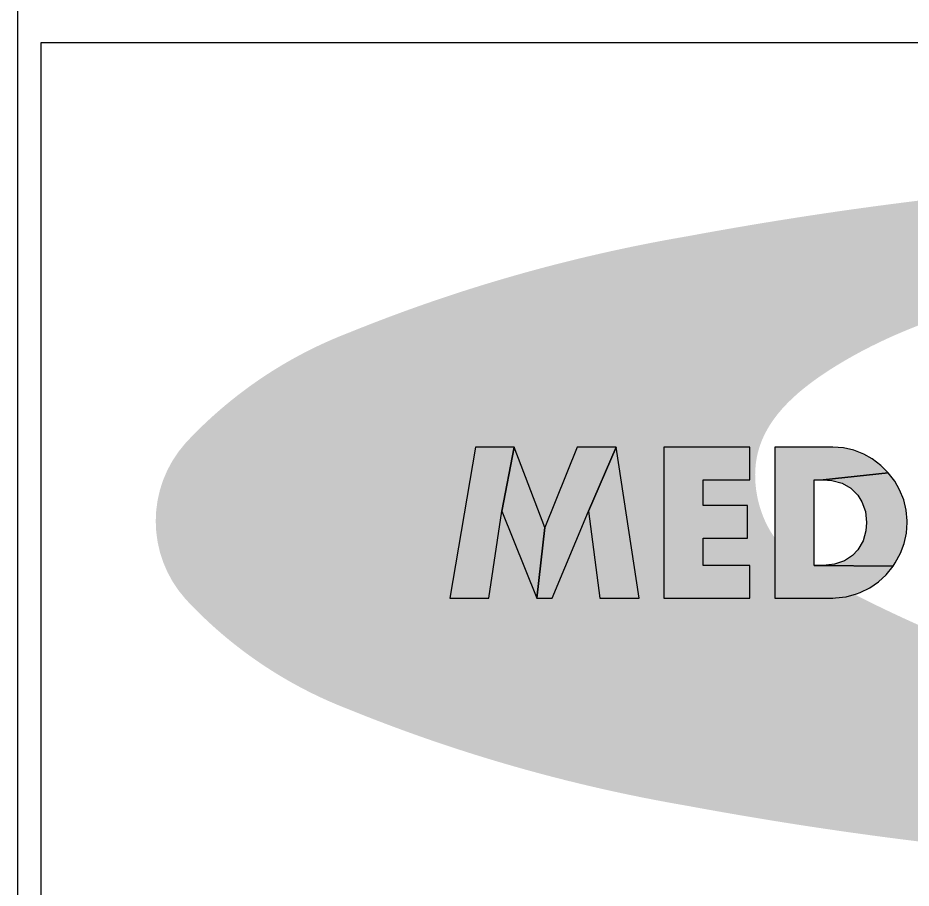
# Model space of a CAD drawing. Header units: millimetres. Extents: x 176729 to 176830, y 575987 to 576058.
# Drawn here: x 176729.23 to 176737.91, y 575993.31 to 576001.77 of the extents above; entities that cross this region are included whole.
import ezdxf

# ---------------------------------------------------------------- set-up
doc = ezdxf.new("R2010")
doc.units = ezdxf.units.MM
doc.layers.add('LG', color=7, linetype='Continuous')
doc.layers.add('TR_TABLES', color=250, linetype='Continuous')

# ---------------------------------------------------------------- blocks, each defined once
blk = doc.blocks.new('LG')
at = {"layer": 'LG'}
h = blk.add_hatch(color=1, dxfattribs=at)
h.set_gradient(color1=(255, 0, 0), one_color=1, tint=1, name='CYLINDER')
edge = h.paths.add_edge_path()
edge.add_spline(control_points=[(98.674, 39.355), (89.915, 39.272), (73.398, 39.114), (53.753, 35.121), (41.585, 31.401), (35.786, 26.697), (36.865, 21.239), (41.708, 18.509), (51.463, 14.085), (66.084, 10.718), (92.007, 8.593), (111.147, 8.968), (124.977, 9.239)], knot_values=[0, 0, 0, 0, 26.803596, 50.544627, 60.524082, 66.527997, 70.798367, 75.065174, 82.815075, 103.990558, 120.220363, 162.498297, 162.498297, 162.498297, 162.498297], degree=3, periodic=0)
edge.add_arc((71.729, 347.18), 342.11, 267.67339, 278.95427, ccw=False)
edge.add_arc((67.655, 194.553), 189.456, 259.47322, 267.03067, ccw=False)
edge.add_arc((46.661, 87.867), 80.738, 247.88607, 260.28904, ccw=False)
edge.add_arc((24.024, 33.294), 21.662, 222.8944, 249.0174, ccw=False)
edge.add_arc((12.484, 22.428), 5.813, 138.1441, 221.8559, ccw=False)
edge.add_arc((24.024, 11.563), 21.662, 110.9826, 137.1056, ccw=False)
edge.add_arc((46.661, -43.01), 80.738, 99.71096, 112.11393, ccw=False)
edge.add_arc((67.655, -149.696), 189.456, 92.96933, 100.52678, ccw=False)
edge.add_arc((75.657, -667.397), 707.127, 88.134715, 91.443762, ccw=False)
for points in [[(24.472, 26.106), (22.548, 26.106), (21.273, 18.602), (23.215, 18.602), (23.852, 22.92)], [(24.472, 26.106), (23.852, 22.92), (25.585, 18.602), (25.99, 22.104)], [(29.534, 26.106), (27.592, 26.106), (25.99, 22.104), (25.585, 18.602), (26.353, 18.602), (28.164, 22.92)], [(29.534, 26.106), (28.164, 22.92), (28.718, 18.602), (30.665, 18.602)], [(36.168, 26.106), (31.904, 26.106), (31.904, 18.602), (36.168, 18.602), (36.168, 20.228), (33.852, 20.228), (33.852, 21.574), (36.043, 21.574), (36.043, 23.2), (33.852, 23.2), (33.852, 24.481), (36.168, 24.481)], [(40.284, 26.106), (37.407, 26.106), (37.407, 18.602), (40.284, 18.602), (40.421, 18.608), (40.951, 18.668), (41.469, 18.811), (41.647, 18.876), (42.118, 19.109), (42.547, 19.406), (42.934, 19.764), (43.279, 20.193), (39.355, 20.228), (39.355, 24.481), (39.801, 24.481), (43.041, 24.826), (42.666, 25.195), (42.237, 25.517), (41.82, 25.755), (41.326, 25.952), (40.814, 26.065)], [(43.041, 24.826), (39.801, 24.481), (40.242, 24.445), (40.754, 24.308), (41.177, 24.064), (41.528, 23.712), (41.725, 23.385), (41.904, 22.896), (41.957, 22.354), (41.927, 21.949), (41.784, 21.449), (41.528, 20.997), (41.266, 20.717), (40.861, 20.449), (40.373, 20.282), (39.801, 20.228), (39.355, 20.228), (43.279, 20.193), (43.386, 20.359), (43.648, 20.83), (43.833, 21.318), (43.946, 21.83), (43.982, 22.354), (43.982, 22.444), (43.928, 22.968), (43.803, 23.486), (43.595, 23.986), (43.363, 24.403)]]:
    blk.add_hatch(color=100, dxfattribs=at).paths.add_polyline_path(points)
at = {"layer": 'LG', "color": 100}
for points in [[(24.472, 26.106), (22.548, 26.106), (21.273, 18.602), (23.215, 18.602), (23.852, 22.92)], [(24.472, 26.106), (23.852, 22.92), (25.585, 18.602), (25.99, 22.104)], [(29.534, 26.106), (27.592, 26.106), (25.99, 22.104), (25.585, 18.602), (26.353, 18.602), (28.164, 22.92)], [(29.534, 26.106), (28.164, 22.92), (28.718, 18.602), (30.665, 18.602)], [(36.168, 26.106), (31.904, 26.106), (31.904, 18.602), (36.168, 18.602), (36.168, 20.228), (33.852, 20.228), (33.852, 21.574), (36.043, 21.574), (36.043, 23.2), (33.852, 23.2), (33.852, 24.481), (36.168, 24.481)], [(40.284, 26.106), (37.407, 26.106), (37.407, 18.602), (40.284, 18.602), (40.421, 18.608), (40.951, 18.668), (41.469, 18.811), (41.647, 18.876), (42.118, 19.109), (42.547, 19.406), (42.934, 19.764), (43.279, 20.193), (39.355, 20.228), (39.355, 24.481), (39.801, 24.481), (43.041, 24.826), (42.666, 25.195), (42.237, 25.517), (41.82, 25.755), (41.326, 25.952), (40.814, 26.065)], [(43.041, 24.826), (39.801, 24.481), (40.242, 24.445), (40.754, 24.308), (41.177, 24.064), (41.528, 23.712), (41.725, 23.385), (41.904, 22.896), (41.957, 22.354), (41.927, 21.949), (41.784, 21.449), (41.528, 20.997), (41.266, 20.717), (40.861, 20.449), (40.373, 20.282), (39.801, 20.228), (39.355, 20.228), (43.279, 20.193), (43.386, 20.359), (43.648, 20.83), (43.833, 21.318), (43.946, 21.83), (43.982, 22.354), (43.982, 22.444), (43.928, 22.968), (43.803, 23.486), (43.595, 23.986), (43.363, 24.403)]]:
    blk.add_lwpolyline(points, close=True, dxfattribs=at)
blk = doc.blocks.new('dugma')
at = {"color": 0}
blk.add_lwpolyline([(729.977, 537.845), (828.326, 537.845), (828.326, 597.022), (729.977, 597.022)], close=True, dxfattribs=at)
at = {"layer": 'TR_TABLES'}
blk.add_lwpolyline([(1134.801, 537.09), (729.079, 537.09), (729.079, 825.276)], dxfattribs=at)
at = {"xscale": 0.7867932873141399, "yscale": 0.7867932873141399, "zscale": 0.7867932873141399}
blk.add_blockref('LG', (729.216, 560.679), dxfattribs=at)

msp = doc.modelspace()

# ---------------------------------------------------------------- block references
at = {"xscale": 0.2489010165445507, "yscale": 0.2489010165445507, "zscale": 0.2489010165331615}
msp.add_blockref('dugma', (176547.7574, 575852.9332), dxfattribs=at)

doc.saveas('drawing.dxf')
